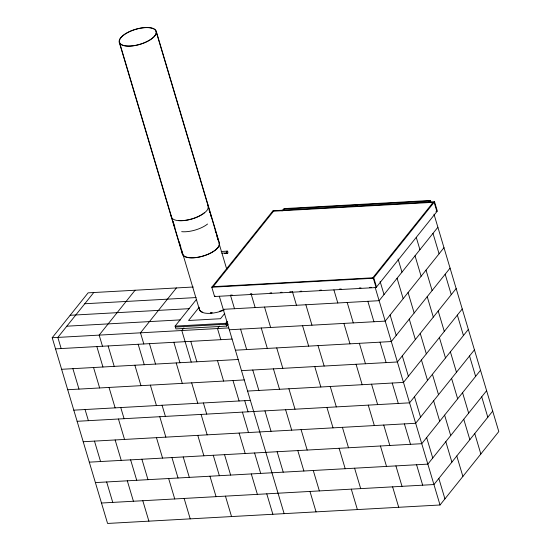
<?xml version="1.0" encoding="UTF-8"?>
<svg xmlns="http://www.w3.org/2000/svg" width="551" height="551" viewBox="0 0 551 551"><rect width="100%" height="100%" fill="white"/><g stroke="black" fill="none" stroke-linecap="round" stroke-linejoin="round"><path stroke-width="0.83" d="M433.988 214.181L498.793 431.557L440.029 504.992L107.576 523.45L52.207 337.722L88.119 292.843L193.263 287.009M93.753 292.533L57.841 337.412L61.161 348.556M135.078 290.239L99.166 335.111L102.486 346.255M176.396 287.946L140.484 332.818L143.811 343.962M228.245 324.078L226.64 326.089L175.927 328.906L175.094 326.116L196.507 299.365M211.798 287.229L273.014 210.737L434.546 201.769L437.315 211.054L376.099 287.546L214.566 296.521L211.798 287.229L373.33 278.262L434.546 201.769M213.147 286.672L273.544 211.198M199.214 307.189L188.566 320.496L220.496 318.719L224.76 313.402M183.917 327.886L181.809 330.524L191.218 362.097M282.057 210.95L283.937 208.609L430.441 200.474L431.151 202.858M214.566 296.521L214.98 296.011M283.49 210.289L284.468 209.063L356.311 205.075L355.333 206.301M219.456 326.096L217.493 328.541L220.82 339.685M175.094 326.116L225.807 323.299L227.418 321.295M227.157 322.893L226.089 324.229L175.376 327.046M356.27 206.246L357.248 205.02L429.091 201.032L428.113 202.258M429.015 202.258L430.441 200.474M372.8 277.8L433.196 202.327M437.887 227.253L379.122 300.688L223.231 309.345M443.982 247.681L385.218 321.116L229.319 329.774M450.071 268.117L391.306 341.544L235.408 350.202M456.159 288.545L397.395 361.979L241.496 370.637M462.248 308.973L403.484 382.408L247.592 391.065M468.343 329.402L409.579 402.836L77.119 421.301M474.432 349.837L415.668 423.271L83.215 441.73M480.52 370.265L421.756 443.7L89.303 462.158M486.616 390.693L427.851 464.128L95.392 482.586M492.704 411.122L433.94 484.556L101.487 503.022M272.607 211.247L434.133 202.279L436.902 211.563L435.965 211.618M221.178 251.49L226.964 251.166M221.846 253.171L226.805 252.895M224.319 253.577L227.625 253.398M212.211 286.72L373.736 277.752L376.505 287.037M230.504 295.143L232.226 295.047M250.25 294.048L251.965 293.952M269.99 292.953L271.705 292.856M280.294 292.381L282.009 292.285M289.736 291.858L291.451 291.761M300.033 291.286L301.748 291.19M319.773 290.191L321.495 290.095M339.519 289.089L341.234 289M359.259 287.994L360.974 287.897M369.563 287.422L371.278 287.326M84.778 303.753L196.094 297.568M70.163 315.282L189.64 308.65M66.823 326.192L180.666 319.869M52.207 337.722L228.761 327.921M55.527 348.866L232.088 339.058M61.622 369.294L238.177 359.493M67.711 389.729L244.265 379.921M73.8 410.158L250.361 400.35M432.99 233.376L439.085 253.804M445.174 274.233L451.262 294.661M457.351 315.096L463.446 335.525M469.535 355.953L475.623 376.381M481.719 396.816L487.807 417.245M416.28 237.433L419.931 249.693M426.026 270.121L432.115 290.549M438.203 310.984L444.292 331.413M450.387 351.841L456.476 372.269M462.565 392.705L468.66 413.133M474.748 433.561L480.837 453.99M415.034 255.809L421.129 276.244M427.218 296.672L433.306 317.1M439.395 337.529L445.49 357.964M451.579 378.392L457.667 398.821M463.763 419.249L469.851 439.684M398.077 259.053L401.975 272.132M408.071 292.56L414.159 312.989M420.248 333.417L426.336 353.852M432.432 374.281L438.52 394.709M444.609 415.137L450.704 435.572M456.793 456.001L462.881 476.429M397.078 278.248L403.174 298.676M409.262 319.112L415.351 339.54M421.439 359.968L427.535 380.397M433.623 400.832L439.712 421.26M445.807 441.688L451.896 462.117M357.248 205.02L357.723 206.618M380.121 281.492L384.019 294.565M390.115 315L396.203 335.428M402.292 355.856L408.381 376.292M414.476 396.72L420.565 417.148M426.653 437.577L432.749 458.012M438.837 478.44L444.926 498.869M373.33 278.262L376.099 287.546M375.224 287.615L440.029 504.992M367.854 301.314L373.943 321.743M380.038 342.171L386.127 362.606M392.216 383.035L398.304 403.463M404.4 423.891L410.488 444.326M416.577 464.755L422.672 485.183M347.192 302.458L353.287 322.893M359.376 343.321L365.465 363.75M371.553 384.178L377.649 404.613M383.737 425.041L389.826 445.47M395.914 465.898L402.01 486.333M333.906 289.909L337.804 302.981M343.893 323.409L349.981 343.845M356.077 364.273L362.165 384.701M368.254 405.13L374.343 425.565M380.438 445.993L386.526 466.422M392.615 486.85L398.71 507.285M305.874 304.758L311.962 325.186M318.051 345.615L324.146 366.043M330.235 386.478L336.324 406.907M342.412 427.335L348.507 447.763M354.596 468.198L360.685 488.627M292.34 291.383L296.479 305.275M302.568 325.71L308.663 346.138M314.752 366.567L320.84 386.995M326.936 407.43L333.024 427.858M339.113 448.287L345.201 468.715M351.297 489.15L357.385 509.579M264.549 307.052L270.637 327.48M276.733 347.908L282.821 368.343M288.91 388.772L295.005 409.2M301.094 429.628L307.183 450.064M313.271 470.492L319.366 490.92M251.015 293.676L255.161 307.568M261.25 328.003L267.338 348.432M273.427 368.86L279.522 389.295M285.611 409.724L291.699 430.152M297.795 450.58L303.883 471.015M309.972 491.444L316.06 511.872M156.284 31.366A19.306 7.852 -16.6 0 1 130.346 46.112A19.306 7.852 -16.6 0 1 126.682 33.012A19.306 7.852 -16.6 0 1 156.284 31.366L219.408 243.101A19.306 7.852 -16.6 0 1 201.384 256.573A19.306 7.852 -16.6 0 1 182.291 252.627M156.085 31.428A19.092 7.769 -16.6 0 1 130.429 46.008A19.092 7.769 -16.6 0 1 126.806 33.053A19.092 7.769 -16.6 0 1 156.085 31.428L219.202 243.156A19.092 7.769 -16.6 0 1 209.828 253.405A19.092 7.769 -16.6 0 1 189.42 257.668M209.111 210.055L209.821 212.438M210.296 214.036L211.012 216.419M215.152 230.359L215.882 232.804M216.86 236.069L218.072 240.153M219.05 243.418L226.833 269.542M230.6 295.646L234.499 308.718M240.587 329.147L246.676 349.582M252.771 370.01L258.86 390.439M264.948 410.867L271.037 431.302M277.132 451.73L283.221 472.159M219.332 296.273L284.13 513.642M225.807 323.299L226.64 326.089M244.72 400.667L248.046 411.811M232.997 380.548L239.086 400.976M242.412 412.12L248.501 432.549M254.59 452.984L260.685 473.412M266.774 493.841L272.862 514.269M217.514 360.636L223.61 381.072M239.106 433.072L245.202 453.501M251.29 473.936L257.379 494.364M173.131 221.536L174.316 225.511M179.22 241.848L180.921 247.557M181.41 249.197L199.421 309.607M119.457 42.234L182.581 253.963A19.092 7.769 -16.6 0 1 182.491 252.578M119.257 42.296L182.374 254.025M190.763 341.358L196.852 361.787M224.539 454.651L230.628 475.079M203.402 402.96L206.721 414.104M191.679 382.842L197.768 403.27M201.087 414.414L207.176 434.842M213.271 455.278L219.36 475.706M225.449 496.134L231.544 516.569M173.861 342.295L179.95 362.723M176.196 362.93L182.285 383.365M197.788 435.366L203.877 455.794M209.965 476.229L216.061 496.658M149.445 343.652L155.534 364.08M183.214 456.944L189.31 477.373M162.077 405.254L165.403 416.398M138.17 344.279L144.266 364.707M150.354 385.135L156.443 405.564M159.769 416.708L165.858 437.143M171.946 457.571L178.035 477.999M184.13 498.428L190.219 518.863M134.871 365.23L140.96 385.659M156.463 437.659L162.559 458.095M168.647 478.523L174.736 498.951M108.12 345.945L114.209 366.374M141.896 459.238L147.985 479.666M120.759 407.547L124.078 418.691M96.852 346.572L102.941 367M109.029 387.429L115.125 407.864M118.444 419.008L124.533 439.436M130.628 459.865L136.717 480.293M142.805 500.728L148.894 521.156M93.553 367.524L99.641 387.952M115.145 439.96L121.234 460.388M127.322 480.816L133.418 501.245M72.89 368.667L78.979 389.102M85.068 409.531L88.394 420.675M94.483 441.103L100.571 461.531M106.667 481.967L112.755 502.395M207.569 224.03A19.092 7.769 -16.6 0 1 181.672 231.668M174.825 227.962A19.092 7.769 -16.6 0 1 174.743 226.578M207.686 204.724A19.306 7.852 -16.6 0 1 191.934 218.981A19.306 7.852 -16.6 0 1 171.216 215.482M208.126 206.012A19.092 7.769 -16.6 0 1 208.044 208.133M204.242 212.886A19.092 7.769 -16.6 0 1 178.345 220.524M171.506 216.819A19.092 7.769 -16.6 0 1 171.423 215.434M188.504 257.558A19.092 7.769 -16.6 0 1 182.829 254.596M224.188 310.027A18.858 7.673 -16.6 0 1 199.338 308.243M223.141 310.02A17.907 7.28 -16.6 0 1 219.47 311.287M212.025 312.768A17.907 7.28 -16.6 0 1 210.62 312.878M211.983 312.789A18.031 7.335 -16.6 0 1 210.537 312.934M202.789 312.259A18.031 7.335 -16.6 0 1 199.4 308.105M226.764 251.621A1.274 0.585 86.8 0 0 227.336 253.556A1.274 0.585 86.8 0 0 227.783 251.669A1.274 0.585 86.8 0 0 226.764 251.621"/></g></svg>
